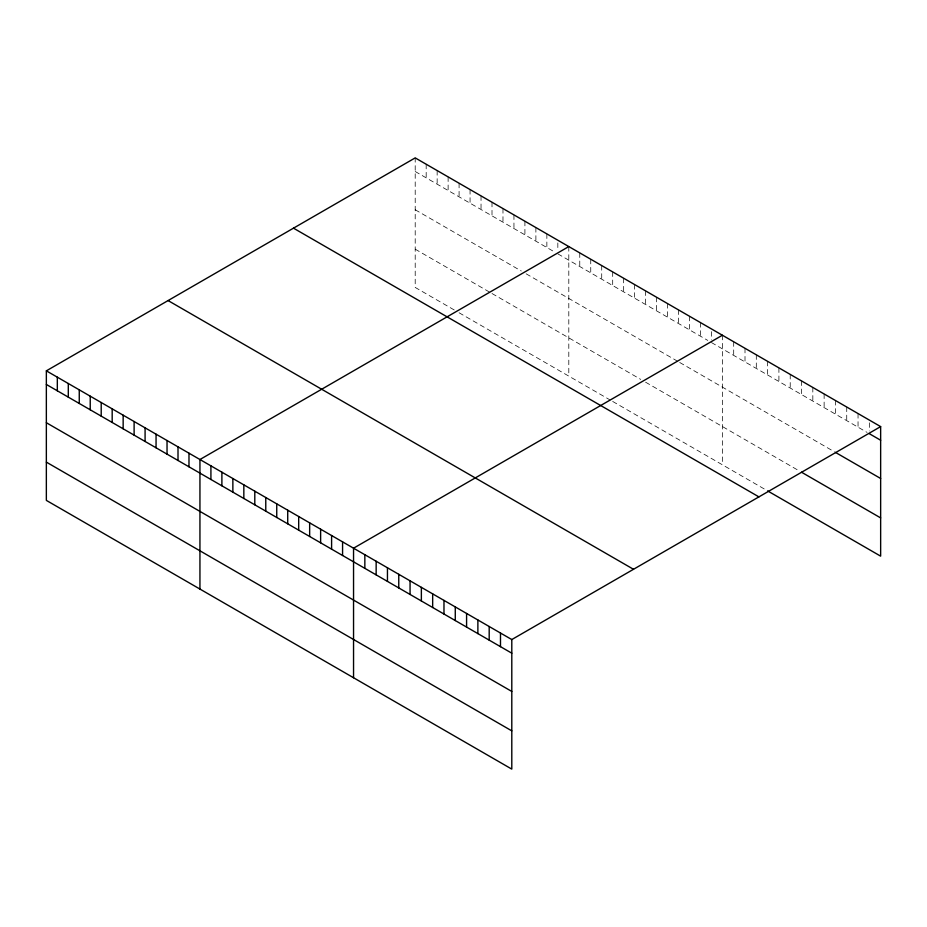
<?xml version="1.0" encoding="UTF-8"?>
<svg xmlns="http://www.w3.org/2000/svg" width="927" height="927" viewBox="0 0 927 927"><rect width="100%" height="100%" fill="white"/><g stroke="black" fill="none" stroke-linecap="round" stroke-linejoin="round"><path stroke-width="0.7" stroke-dasharray="4.63 3.48" d="M415.203 171.507L555.389 252.445M557.834 253.859L707.776 340.418M711.426 342.538L867.081 432.399M415.203 209.769L521.264 270.997M526.142 273.813L678.518 361.785M679.734 362.492L834.3 451.727M415.203 249.178L489.56 292.109M492.005 293.523L640.719 379.386M645.598 382.202L799.259 470.916M454.218 309.954L415.203 287.44L415.203 157.891M459.085 312.77L610.244 400.047M612.689 401.449L766.478 490.244M869.341 422.805L869.341 430.985M858.043 413.558L858.043 427.185M846.733 407.034L846.733 420.649M835.436 400.499L835.436 414.126M824.126 393.975L824.126 407.602M812.828 387.451L812.828 401.078M801.519 380.927L801.519 394.554M790.221 374.404L790.221 388.019M778.912 367.868L778.912 381.495M767.614 361.345L767.614 374.971M756.305 354.821L756.305 368.448M745.007 348.297L745.007 361.924M733.697 341.773L733.697 355.389M722.4 335.238L722.4 464.786M711.426 331.634L711.426 339.803M700.453 322.573L700.453 336.2M689.491 316.246L689.491 329.861M678.518 309.908L678.518 323.535M667.544 303.569L667.544 317.196M656.571 297.243L656.571 310.858M645.598 290.904L645.598 304.531M634.624 284.566L634.624 298.193M623.662 278.239L623.662 291.854M612.689 271.901L612.689 285.528M601.716 265.562L601.716 279.189M590.742 259.236L590.742 272.862M579.769 252.897L579.769 266.524M568.807 246.57L568.807 376.119M557.834 242.955L557.834 249.769M546.86 233.894L546.86 247.521M535.887 227.567L535.887 241.182M524.914 221.229L524.914 234.855M513.952 214.89L513.952 228.517M502.979 208.563L502.979 222.179M492.005 202.225L492.005 215.852M481.032 195.887L481.032 209.514M470.059 189.56L470.059 203.187M459.085 183.222L459.085 196.848M448.123 176.895L448.123 190.51M437.15 170.556L437.15 184.183M426.177 164.218L426.177 177.845"/><path stroke-width="1.39" d="M46.35 370.846L511.797 639.56L511.797 769.109L46.35 500.395L46.35 370.846L415.203 157.891L880.65 426.605L880.65 556.154L767.614 490.893M568.807 246.57L199.942 459.525L199.942 589.074M722.4 335.238L353.546 548.205L353.546 677.753M511.797 639.56L880.65 426.605M869.341 433.709L880.65 440.232M835.436 452.388L880.65 478.483M801.519 472.214L880.65 517.903M293.488 228.158L758.923 496.884M168.077 300.568L633.512 569.294M46.35 384.462L511.797 653.187M46.35 422.724L511.797 691.449M46.35 462.133L511.797 730.858M500.487 633.037L500.487 646.664M489.189 626.513L489.189 640.14M477.88 619.989L477.88 633.616M466.582 613.465L466.582 627.081M455.273 606.93L455.273 620.557M443.975 600.406L443.975 614.033M432.666 593.883L432.666 607.509M421.368 587.359L421.368 600.986M410.058 580.835L410.058 594.45M398.761 574.3L398.761 587.927M387.451 567.776L387.451 581.403M376.153 561.252L376.153 574.879M364.844 554.728L364.844 568.355M342.573 541.866L342.573 555.493M331.599 535.528L331.599 549.155M320.626 529.201L320.626 542.816M309.653 522.863L309.653 536.49M298.691 516.524L298.691 530.151M287.718 510.198L287.718 523.825M276.744 503.859L276.744 517.486M265.771 497.521L265.771 511.148M254.798 491.194L254.798 504.821M243.836 484.856L243.836 498.483M232.862 478.529L232.862 492.144M221.889 472.191L221.889 485.818M210.916 465.852L210.916 479.479M188.981 453.187L188.981 466.814M178.007 446.849L178.007 460.476M167.034 440.522L167.034 454.137M156.06 434.184L156.06 447.811M145.087 427.845L145.087 441.472M134.114 421.518L134.114 435.145M123.152 415.18L123.152 428.807M112.179 408.853L112.179 422.469M101.205 402.515L101.205 416.142M90.232 396.177L90.232 409.804M79.258 389.85L79.258 403.465M68.297 383.511L68.297 397.138M57.323 377.173L57.323 390.8"/></g></svg>
